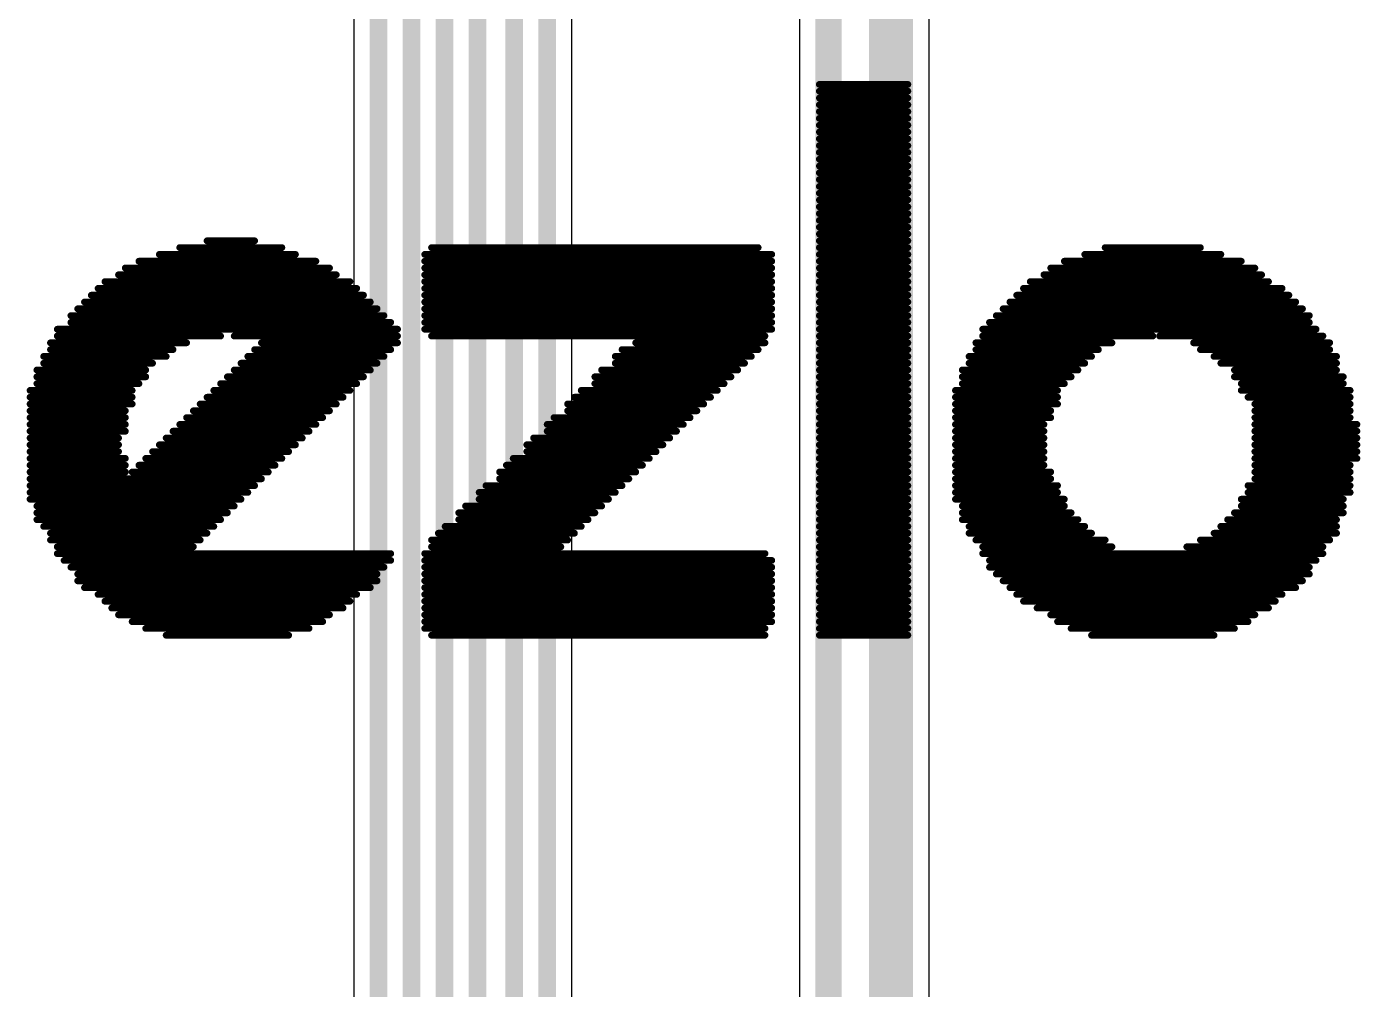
# Model space of a CAD drawing. Header units: millimetres. Extents: x -0.31 to 1.46, y -0.34 to 2.98.
# Drawn here: x 0.322 to 0.929, y 0.099 to 0.537 of the extents above; entities that cross this region are included whole.
import ezdxf

# ---------------------------------------------------------------- set-up
doc = ezdxf.new("R2010")
doc.units = ezdxf.units.MM
doc.header["$MEASUREMENT"] = 0
doc.layers.add('BottomLayer', color=5, linetype='Continuous')
doc.layers.add('TopOverlay', color=2, linetype='Continuous')

msp = doc.modelspace()

# ---------------------------------------------------------------- linework, layer by layer
at = {"layer": 'BottomLayer'}
for p, q in [((0.47113, 1.86935), (0.47113, -0.26)), ((0.73283, 0.03289), (0.73283, 1.7375)), ((0.57022, -0.1319), (0.57022, 1.67598)), ((0.67375, 1.06362), (0.67375, 0.07081))]:
    msp.add_line(p, q, dxfattribs=at)
for points, const_width in [([(0.48235, -0.28565), (0.48235, 1.86935)], 0.008), ([(0.49735, -0.27336), (0.49735, 1.84335)], 0.008), ([(0.51235, -0.25236), (0.51235, 1.82256)], 0.008), ([(0.52735, -0.23236), (0.52735, 1.80735)], 0.008), ([(0.687, 0.0621), (0.687, 1.749)], 0.012), ([(0.7155, 0.03289), (0.7155, 1.7375)], 0.02), ([(0.544, -0.14963), (0.544, 1.719)], 0.008), ([(0.559, -0.13654), (0.559, 1.68063)], 0.008)]:
    msp.add_lwpolyline(points, dxfattribs=dict(at, const_width=const_width))
at = {"layer": 'TopOverlay', "const_width": 0.0031}
for points in [[(0.68286, 0.51042), (0.7231, 0.51042)], [(0.68286, 0.50733), (0.7231, 0.50733)], [(0.68286, 0.50423), (0.7231, 0.50423)], [(0.68286, 0.50114), (0.7231, 0.50114)], [(0.68286, 0.49804), (0.7231, 0.49804)], [(0.68286, 0.49495), (0.7231, 0.49495)], [(0.68286, 0.49185), (0.7231, 0.49185)], [(0.68286, 0.48875), (0.7231, 0.48875)], [(0.68286, 0.48566), (0.7231, 0.48566)], [(0.68286, 0.48256), (0.7231, 0.48256)], [(0.68286, 0.47947), (0.7231, 0.47947)], [(0.68286, 0.47637), (0.7231, 0.47637)], [(0.68286, 0.47328), (0.7231, 0.47328)], [(0.68286, 0.47018), (0.7231, 0.47018)], [(0.68286, 0.46709), (0.7231, 0.46709)], [(0.68286, 0.46399), (0.7231, 0.46399)], [(0.68286, 0.4609), (0.7231, 0.4609)], [(0.68286, 0.4578), (0.7231, 0.4578)], [(0.68286, 0.45471), (0.7231, 0.45471)], [(0.68286, 0.45161), (0.7231, 0.45161)], [(0.68286, 0.44852), (0.7231, 0.44852)], [(0.68286, 0.44542), (0.7231, 0.44542)], [(0.68286, 0.44233), (0.7231, 0.44233)], [(0.39192, 0.43614), (0.43835, 0.43614)], [(0.4043, 0.43923), (0.42597, 0.43923)], [(0.50644, 0.43614), (0.65501, 0.43614)], [(0.68286, 0.43923), (0.7231, 0.43923)], [(0.68286, 0.43614), (0.7231, 0.43614)], [(0.81286, 0.43614), (0.85619, 0.43614)], [(0.37335, 0.42995), (0.45382, 0.42995)], [(0.38263, 0.43304), (0.44454, 0.43304)], [(0.50334, 0.43304), (0.6612, 0.43304)], [(0.50334, 0.42995), (0.6612, 0.42995)], [(0.68286, 0.43304), (0.7231, 0.43304)], [(0.68286, 0.42995), (0.7231, 0.42995)], [(0.79429, 0.42995), (0.87476, 0.42995)], [(0.80357, 0.43304), (0.86548, 0.43304)], [(0.36406, 0.42376), (0.46311, 0.42376)], [(0.36716, 0.42685), (0.46001, 0.42685)], [(0.50334, 0.42685), (0.6612, 0.42685)], [(0.50334, 0.42376), (0.6612, 0.42376)], [(0.68286, 0.42685), (0.7231, 0.42685)], [(0.68286, 0.42376), (0.7231, 0.42376)], [(0.785, 0.42376), (0.88405, 0.42376)], [(0.7881, 0.42685), (0.88095, 0.42685)], [(0.35478, 0.41757), (0.47239, 0.41757)], [(0.35787, 0.42066), (0.4693, 0.42066)], [(0.50334, 0.42066), (0.6612, 0.42066)], [(0.50334, 0.41757), (0.6612, 0.41757)], [(0.68286, 0.42066), (0.7231, 0.42066)], [(0.68286, 0.41757), (0.7231, 0.41757)], [(0.77572, 0.41757), (0.89333, 0.41757)], [(0.77881, 0.42066), (0.88714, 0.42066)], [(0.34859, 0.41138), (0.47858, 0.41138)], [(0.35168, 0.41447), (0.47549, 0.41447)], [(0.50334, 0.41447), (0.6612, 0.41447)], [(0.50334, 0.41138), (0.6612, 0.41138)], [(0.68286, 0.41447), (0.7231, 0.41447)], [(0.68286, 0.41138), (0.7231, 0.41138)], [(0.76953, 0.41138), (0.89952, 0.41138)], [(0.77262, 0.41447), (0.89643, 0.41447)], [(0.3424, 0.40519), (0.48477, 0.40519)], [(0.34549, 0.40828), (0.48168, 0.40828)], [(0.50334, 0.40828), (0.6612, 0.40828)], [(0.50334, 0.40519), (0.6612, 0.40519)], [(0.68286, 0.40828), (0.7231, 0.40828)], [(0.68286, 0.40519), (0.7231, 0.40519)], [(0.76334, 0.40519), (0.90571, 0.40519)], [(0.76643, 0.40828), (0.90262, 0.40828)], [(0.33621, 0.399), (0.49096, 0.399)], [(0.3424, 0.40209), (0.48787, 0.40209)], [(0.50334, 0.40209), (0.6612, 0.40209)], [(0.50334, 0.399), (0.6612, 0.399)], [(0.68286, 0.40209), (0.7231, 0.40209)], [(0.68286, 0.399), (0.7231, 0.399)], [(0.75715, 0.399), (0.90881, 0.399)], [(0.76024, 0.40209), (0.90571, 0.40209)], [(0.33311, 0.39281), (0.39501, 0.39281)], [(0.33621, 0.3959), (0.41049, 0.3959)], [(0.41668, 0.3959), (0.49096, 0.3959)], [(0.42906, 0.39281), (0.49096, 0.39281)], [(0.50644, 0.3959), (0.6581, 0.3959)], [(0.59929, 0.39281), (0.6581, 0.39281)], [(0.68286, 0.3959), (0.7231, 0.3959)], [(0.68286, 0.39281), (0.7231, 0.39281)], [(0.75405, 0.39281), (0.81595, 0.39281)], [(0.75715, 0.3959), (0.83452, 0.3959)], [(0.83762, 0.3959), (0.9119, 0.3959)], [(0.8531, 0.39281), (0.915, 0.39281)], [(0.33311, 0.38971), (0.38882, 0.38971)], [(0.42597, 0.38971), (0.48787, 0.38971)], [(0.5931, 0.38971), (0.65501, 0.38971)], [(0.68286, 0.38971), (0.7231, 0.38971)], [(0.75405, 0.38971), (0.80976, 0.38971)], [(0.85619, 0.38971), (0.915, 0.38971)], [(0.33002, 0.38662), (0.38573, 0.38662)], [(0.33002, 0.38352), (0.37954, 0.38352)], [(0.41978, 0.38352), (0.48168, 0.38352)], [(0.42287, 0.38662), (0.48477, 0.38662)], [(0.59001, 0.38662), (0.65191, 0.38662)], [(0.59001, 0.38352), (0.64882, 0.38352)], [(0.68286, 0.38662), (0.7231, 0.38662)], [(0.68286, 0.38352), (0.7231, 0.38352)], [(0.75096, 0.38662), (0.80667, 0.38662)], [(0.75096, 0.38352), (0.80357, 0.38352)], [(0.86238, 0.38662), (0.91809, 0.38662)], [(0.86548, 0.38352), (0.91809, 0.38352)], [(0.32692, 0.38042), (0.37644, 0.38042)], [(0.32692, 0.37733), (0.37644, 0.37733)], [(0.41359, 0.37733), (0.47549, 0.37733)], [(0.41668, 0.38042), (0.47858, 0.38042)], [(0.58072, 0.37733), (0.64263, 0.37733)], [(0.58382, 0.38042), (0.64572, 0.38042)], [(0.68286, 0.38042), (0.7231, 0.38042)], [(0.68286, 0.37733), (0.7231, 0.37733)], [(0.74786, 0.38042), (0.80048, 0.38042)], [(0.74786, 0.37733), (0.79738, 0.37733)], [(0.87167, 0.38042), (0.91809, 0.38042)], [(0.87167, 0.37733), (0.92119, 0.37733)], [(0.32383, 0.37114), (0.37025, 0.37114)], [(0.32692, 0.37423), (0.37335, 0.37423)], [(0.4074, 0.37114), (0.4693, 0.37114)], [(0.41049, 0.37423), (0.47239, 0.37423)], [(0.57453, 0.37114), (0.63644, 0.37114)], [(0.58072, 0.37423), (0.63953, 0.37423)], [(0.68286, 0.37423), (0.7231, 0.37423)], [(0.68286, 0.37114), (0.7231, 0.37114)], [(0.74477, 0.37114), (0.79119, 0.37114)], [(0.74786, 0.37423), (0.79429, 0.37423)], [(0.87476, 0.37423), (0.92119, 0.37423)], [(0.87476, 0.37114), (0.92428, 0.37114)], [(0.32383, 0.36804), (0.37025, 0.36804)], [(0.32383, 0.36495), (0.37025, 0.36495)], [(0.40121, 0.36495), (0.46311, 0.36495)], [(0.4043, 0.36804), (0.4662, 0.36804)], [(0.56834, 0.36495), (0.63025, 0.36495)], [(0.57144, 0.36804), (0.63334, 0.36804)], [(0.68286, 0.36804), (0.7231, 0.36804)], [(0.68286, 0.36495), (0.7231, 0.36495)], [(0.74477, 0.36804), (0.79119, 0.36804)], [(0.74477, 0.36495), (0.79119, 0.36495)], [(0.87786, 0.36804), (0.92428, 0.36804)], [(0.88095, 0.36495), (0.92428, 0.36495)], [(0.32383, 0.36185), (0.36716, 0.36185)], [(0.32383, 0.35876), (0.36716, 0.35876)], [(0.39501, 0.35876), (0.45692, 0.35876)], [(0.39811, 0.36185), (0.46001, 0.36185)], [(0.56215, 0.35876), (0.62406, 0.35876)], [(0.56834, 0.36185), (0.62715, 0.36185)], [(0.68286, 0.36185), (0.7231, 0.36185)], [(0.68286, 0.35876), (0.7231, 0.35876)], [(0.74477, 0.36185), (0.7881, 0.36185)], [(0.74477, 0.35876), (0.7881, 0.35876)], [(0.88095, 0.36185), (0.92428, 0.36185)], [(0.88095, 0.35876), (0.92428, 0.35876)], [(0.32383, 0.35566), (0.36716, 0.35566)], [(0.32383, 0.35257), (0.36716, 0.35257)], [(0.38882, 0.35257), (0.45073, 0.35257)], [(0.39192, 0.35566), (0.45382, 0.35566)], [(0.55906, 0.35566), (0.62096, 0.35566)], [(0.55906, 0.35257), (0.61786, 0.35257)], [(0.68286, 0.35566), (0.7231, 0.35566)], [(0.68286, 0.35257), (0.7231, 0.35257)], [(0.74477, 0.35566), (0.785, 0.35566)], [(0.74477, 0.35257), (0.785, 0.35257)], [(0.88095, 0.35566), (0.92738, 0.35566)], [(0.88095, 0.35257), (0.92738, 0.35257)], [(0.32383, 0.34947), (0.36406, 0.34947)], [(0.32383, 0.34638), (0.36406, 0.34638)], [(0.38263, 0.34638), (0.44454, 0.34638)], [(0.38573, 0.34947), (0.44763, 0.34947)], [(0.54977, 0.34638), (0.61167, 0.34638)], [(0.55287, 0.34947), (0.61477, 0.34947)], [(0.68286, 0.34947), (0.7231, 0.34947)], [(0.68286, 0.34638), (0.7231, 0.34638)], [(0.74477, 0.34947), (0.785, 0.34947)], [(0.74477, 0.34638), (0.785, 0.34638)], [(0.88095, 0.34947), (0.92738, 0.34947)], [(0.88095, 0.34638), (0.92738, 0.34638)], [(0.32383, 0.34328), (0.36406, 0.34328)], [(0.32383, 0.34019), (0.36716, 0.34019)], [(0.37644, 0.34019), (0.43835, 0.34019)], [(0.37954, 0.34328), (0.44144, 0.34328)], [(0.54358, 0.34019), (0.60548, 0.34019)], [(0.54977, 0.34328), (0.60858, 0.34328)], [(0.68286, 0.34328), (0.7231, 0.34328)], [(0.68286, 0.34019), (0.7231, 0.34019)], [(0.74477, 0.34328), (0.785, 0.34328)], [(0.74477, 0.34019), (0.785, 0.34019)], [(0.88095, 0.34328), (0.92738, 0.34328)], [(0.88095, 0.34019), (0.92738, 0.34019)], [(0.32383, 0.33709), (0.36716, 0.33709)], [(0.32383, 0.334), (0.36716, 0.334)], [(0.37025, 0.334), (0.43216, 0.334)], [(0.37335, 0.33709), (0.43525, 0.33709)], [(0.53739, 0.334), (0.59929, 0.334)], [(0.54049, 0.33709), (0.60239, 0.33709)], [(0.68286, 0.33709), (0.7231, 0.33709)], [(0.68286, 0.334), (0.7231, 0.334)], [(0.74477, 0.33709), (0.785, 0.33709)], [(0.74477, 0.334), (0.7881, 0.334)], [(0.88095, 0.33709), (0.92428, 0.33709)], [(0.88095, 0.334), (0.92428, 0.334)], [(0.32383, 0.3309), (0.42906, 0.3309)], [(0.32383, 0.32781), (0.42597, 0.32781)], [(0.5312, 0.32781), (0.5931, 0.32781)], [(0.53739, 0.3309), (0.5962, 0.3309)], [(0.68286, 0.3309), (0.7231, 0.3309)], [(0.68286, 0.32781), (0.7231, 0.32781)], [(0.74477, 0.3309), (0.7881, 0.3309)], [(0.74477, 0.32781), (0.79119, 0.32781)], [(0.87786, 0.32781), (0.92428, 0.32781)], [(0.88095, 0.3309), (0.92428, 0.3309)], [(0.32383, 0.32471), (0.42287, 0.32471)], [(0.32383, 0.32162), (0.41978, 0.32162)], [(0.52811, 0.32471), (0.59001, 0.32471)], [(0.52811, 0.32162), (0.58691, 0.32162)], [(0.68286, 0.32471), (0.7231, 0.32471)], [(0.68286, 0.32162), (0.7231, 0.32162)], [(0.74477, 0.32471), (0.79119, 0.32471)], [(0.74477, 0.32162), (0.79429, 0.32162)], [(0.87476, 0.32162), (0.92119, 0.32162)], [(0.87786, 0.32471), (0.92428, 0.32471)], [(0.32692, 0.31852), (0.41668, 0.31852)], [(0.32692, 0.31543), (0.41359, 0.31543)], [(0.51882, 0.31543), (0.58072, 0.31543)], [(0.52192, 0.31852), (0.58382, 0.31852)], [(0.68286, 0.31852), (0.7231, 0.31852)], [(0.68286, 0.31543), (0.7231, 0.31543)], [(0.74786, 0.31852), (0.79429, 0.31852)], [(0.74786, 0.31543), (0.79738, 0.31543)], [(0.87167, 0.31543), (0.92119, 0.31543)], [(0.87476, 0.31852), (0.92119, 0.31852)], [(0.32692, 0.31233), (0.41049, 0.31233)], [(0.33002, 0.30924), (0.4074, 0.30924)], [(0.51263, 0.30924), (0.57453, 0.30924)], [(0.51882, 0.31233), (0.57763, 0.31233)], [(0.68286, 0.31233), (0.7231, 0.31233)], [(0.68286, 0.30924), (0.7231, 0.30924)], [(0.74786, 0.31233), (0.80048, 0.31233)], [(0.75096, 0.30924), (0.80357, 0.30924)], [(0.86548, 0.30924), (0.91809, 0.30924)], [(0.86857, 0.31233), (0.91809, 0.31233)], [(0.33311, 0.30614), (0.4043, 0.30614)], [(0.33311, 0.30305), (0.40121, 0.30305)], [(0.50644, 0.30305), (0.56834, 0.30305)], [(0.50953, 0.30614), (0.57144, 0.30614)], [(0.68286, 0.30614), (0.7231, 0.30614)], [(0.68286, 0.30305), (0.7231, 0.30305)], [(0.75096, 0.30614), (0.80667, 0.30614)], [(0.75405, 0.30305), (0.81286, 0.30305)], [(0.85619, 0.30305), (0.915, 0.30305)], [(0.86238, 0.30614), (0.91809, 0.30614)], [(0.33621, 0.29995), (0.39811, 0.29995)], [(0.33621, 0.29686), (0.48787, 0.29686)], [(0.50334, 0.29686), (0.6581, 0.29686)], [(0.50644, 0.29995), (0.56525, 0.29995)], [(0.68286, 0.29995), (0.7231, 0.29995)], [(0.68286, 0.29686), (0.7231, 0.29686)], [(0.75715, 0.29995), (0.81595, 0.29995)], [(0.75715, 0.29686), (0.9119, 0.29686)], [(0.85, 0.29995), (0.9119, 0.29995)], [(0.3393, 0.29376), (0.48787, 0.29376)], [(0.3424, 0.29067), (0.48477, 0.29067)], [(0.50334, 0.29376), (0.6612, 0.29376)], [(0.50334, 0.29067), (0.6612, 0.29067)], [(0.68286, 0.29376), (0.7231, 0.29376)], [(0.68286, 0.29067), (0.7231, 0.29067)], [(0.76024, 0.29376), (0.90881, 0.29376)], [(0.76024, 0.29067), (0.90571, 0.29067)], [(0.34549, 0.28757), (0.48168, 0.28757)], [(0.34549, 0.28448), (0.48168, 0.28448)], [(0.50334, 0.28757), (0.6612, 0.28757)], [(0.50334, 0.28448), (0.6612, 0.28448)], [(0.68286, 0.28757), (0.7231, 0.28757)], [(0.68286, 0.28448), (0.7231, 0.28448)], [(0.76334, 0.28757), (0.90571, 0.28757)], [(0.76643, 0.28448), (0.90262, 0.28448)], [(0.34859, 0.28138), (0.47858, 0.28138)], [(0.35478, 0.27829), (0.47239, 0.27829)], [(0.50334, 0.28138), (0.6612, 0.28138)], [(0.50334, 0.27829), (0.6612, 0.27829)], [(0.68286, 0.28138), (0.7231, 0.28138)], [(0.68286, 0.27829), (0.7231, 0.27829)], [(0.76953, 0.28138), (0.89952, 0.28138)], [(0.77262, 0.27829), (0.89333, 0.27829)], [(0.35787, 0.27519), (0.4693, 0.27519)], [(0.36097, 0.2721), (0.4662, 0.2721)], [(0.50334, 0.27519), (0.6612, 0.27519)], [(0.50334, 0.2721), (0.6612, 0.2721)], [(0.68286, 0.27519), (0.7231, 0.27519)], [(0.68286, 0.2721), (0.7231, 0.2721)], [(0.77572, 0.27519), (0.89024, 0.27519)], [(0.78191, 0.2721), (0.88714, 0.2721)], [(0.36406, 0.269), (0.46001, 0.269)], [(0.37025, 0.2659), (0.45692, 0.2659)], [(0.50334, 0.269), (0.6612, 0.269)], [(0.50334, 0.2659), (0.6612, 0.2659)], [(0.68286, 0.269), (0.7231, 0.269)], [(0.68286, 0.2659), (0.7231, 0.2659)], [(0.7881, 0.269), (0.88095, 0.269)], [(0.79119, 0.2659), (0.87786, 0.2659)], [(0.37644, 0.26281), (0.45073, 0.26281)], [(0.38573, 0.25971), (0.44144, 0.25971)], [(0.50334, 0.26281), (0.6581, 0.26281)], [(0.50644, 0.25971), (0.6581, 0.25971)], [(0.68286, 0.26281), (0.7231, 0.26281)], [(0.68286, 0.25971), (0.7231, 0.25971)], [(0.79738, 0.26281), (0.87167, 0.26281)], [(0.80667, 0.25971), (0.86238, 0.25971)]]:
    msp.add_lwpolyline(points, dxfattribs=at)
at = {"layer": 'TopOverlay', "const_width": 0.00155}
for points in [[(0.68209, 0.51042, 1), (0.68364, 0.51042, 1)], [(0.72233, 0.51042, 1), (0.72387, 0.51042, 1)], [(0.68209, 0.50733, 1), (0.68364, 0.50733, 1)], [(0.68209, 0.50423, 1), (0.68364, 0.50423, 1)], [(0.72233, 0.50733, 1), (0.72387, 0.50733, 1)], [(0.72233, 0.50423, 1), (0.72387, 0.50423, 1)], [(0.68209, 0.50114, 1), (0.68364, 0.50114, 1)], [(0.68209, 0.49804, 1), (0.68364, 0.49804, 1)], [(0.72233, 0.50114, 1), (0.72387, 0.50114, 1)], [(0.72233, 0.49804, 1), (0.72387, 0.49804, 1)], [(0.68209, 0.49495, 1), (0.68364, 0.49495, 1)], [(0.68209, 0.49185, 1), (0.68364, 0.49185, 1)], [(0.72233, 0.49495, 1), (0.72387, 0.49495, 1)], [(0.72233, 0.49185, 1), (0.72387, 0.49185, 1)], [(0.68209, 0.48875, 1), (0.68364, 0.48875, 1)], [(0.68209, 0.48566, 1), (0.68364, 0.48566, 1)], [(0.72233, 0.48875, 1), (0.72387, 0.48875, 1)], [(0.72233, 0.48566, 1), (0.72387, 0.48566, 1)], [(0.68209, 0.48256, 1), (0.68364, 0.48256, 1)], [(0.68209, 0.47947, 1), (0.68364, 0.47947, 1)], [(0.72233, 0.48256, 1), (0.72387, 0.48256, 1)], [(0.72233, 0.47947, 1), (0.72387, 0.47947, 1)], [(0.68209, 0.47637, 1), (0.68364, 0.47637, 1)], [(0.68209, 0.47328, 1), (0.68364, 0.47328, 1)], [(0.72233, 0.47637, 1), (0.72387, 0.47637, 1)], [(0.72233, 0.47328, 1), (0.72387, 0.47328, 1)], [(0.68209, 0.47018, 1), (0.68364, 0.47018, 1)], [(0.68209, 0.46709, 1), (0.68364, 0.46709, 1)], [(0.72233, 0.47018, 1), (0.72387, 0.47018, 1)], [(0.72233, 0.46709, 1), (0.72387, 0.46709, 1)], [(0.68209, 0.46399, 1), (0.68364, 0.46399, 1)], [(0.68209, 0.4609, 1), (0.68364, 0.4609, 1)], [(0.72233, 0.46399, 1), (0.72387, 0.46399, 1)], [(0.72233, 0.4609, 1), (0.72387, 0.4609, 1)], [(0.68209, 0.4578, 1), (0.68364, 0.4578, 1)], [(0.68209, 0.45471, 1), (0.68364, 0.45471, 1)], [(0.72233, 0.4578, 1), (0.72387, 0.4578, 1)], [(0.72233, 0.45471, 1), (0.72387, 0.45471, 1)], [(0.68209, 0.45161, 1), (0.68364, 0.45161, 1)], [(0.68209, 0.44852, 1), (0.68364, 0.44852, 1)], [(0.72233, 0.45161, 1), (0.72387, 0.45161, 1)], [(0.72233, 0.44852, 1), (0.72387, 0.44852, 1)], [(0.68209, 0.44542, 1), (0.68364, 0.44542, 1)], [(0.68209, 0.44233, 1), (0.68364, 0.44233, 1)], [(0.72233, 0.44542, 1), (0.72387, 0.44542, 1)], [(0.72233, 0.44233, 1), (0.72387, 0.44233, 1)], [(0.39115, 0.43614, 1), (0.39269, 0.43614, 1)], [(0.40353, 0.43923, 1), (0.40507, 0.43923, 1)], [(0.42519, 0.43923, 1), (0.42674, 0.43923, 1)], [(0.43757, 0.43614, 1), (0.43912, 0.43614, 1)], [(0.50567, 0.43614, 1), (0.50721, 0.43614, 1)], [(0.65423, 0.43614, 1), (0.65578, 0.43614, 1)], [(0.68209, 0.43923, 1), (0.68364, 0.43923, 1)], [(0.68209, 0.43614, 1), (0.68364, 0.43614, 1)], [(0.72233, 0.43923, 1), (0.72387, 0.43923, 1)], [(0.72233, 0.43614, 1), (0.72387, 0.43614, 1)], [(0.81208, 0.43614, 1), (0.81363, 0.43614, 1)], [(0.85542, 0.43614, 1), (0.85696, 0.43614, 1)], [(0.37257, 0.42995, 1), (0.37412, 0.42995, 1)], [(0.38186, 0.43304, 1), (0.38341, 0.43304, 1)], [(0.44376, 0.43304, 1), (0.44531, 0.43304, 1)], [(0.45305, 0.42995, 1), (0.4546, 0.42995, 1)], [(0.50257, 0.43304, 1), (0.50412, 0.43304, 1)], [(0.50257, 0.42995, 1), (0.50412, 0.42995, 1)], [(0.66042, 0.43304, 1), (0.66197, 0.43304, 1)], [(0.66042, 0.42995, 1), (0.66197, 0.42995, 1)], [(0.68209, 0.43304, 1), (0.68364, 0.43304, 1)], [(0.68209, 0.42995, 1), (0.68364, 0.42995, 1)], [(0.72233, 0.43304, 1), (0.72387, 0.43304, 1)], [(0.72233, 0.42995, 1), (0.72387, 0.42995, 1)], [(0.79351, 0.42995, 1), (0.79506, 0.42995, 1)], [(0.8028, 0.43304, 1), (0.80435, 0.43304, 1)], [(0.8647, 0.43304, 1), (0.86625, 0.43304, 1)], [(0.87399, 0.42995, 1), (0.87553, 0.42995, 1)], [(0.36329, 0.42376, 1), (0.36484, 0.42376, 1)], [(0.36638, 0.42685, 1), (0.36793, 0.42685, 1)], [(0.45924, 0.42685, 1), (0.46079, 0.42685, 1)], [(0.46233, 0.42376, 1), (0.46388, 0.42376, 1)], [(0.50257, 0.42685, 1), (0.50412, 0.42685, 1)], [(0.50257, 0.42376, 1), (0.50412, 0.42376, 1)], [(0.66042, 0.42685, 1), (0.66197, 0.42685, 1)], [(0.66042, 0.42376, 1), (0.66197, 0.42376, 1)], [(0.68209, 0.42685, 1), (0.68364, 0.42685, 1)], [(0.68209, 0.42376, 1), (0.68364, 0.42376, 1)], [(0.72233, 0.42685, 1), (0.72387, 0.42685, 1)], [(0.72233, 0.42376, 1), (0.72387, 0.42376, 1)], [(0.78423, 0.42376, 1), (0.78578, 0.42376, 1)], [(0.78732, 0.42685, 1), (0.78887, 0.42685, 1)], [(0.88018, 0.42685, 1), (0.88173, 0.42685, 1)], [(0.88327, 0.42376, 1), (0.88482, 0.42376, 1)], [(0.354, 0.41757, 1), (0.35555, 0.41757, 1)], [(0.3571, 0.42066, 1), (0.35865, 0.42066, 1)], [(0.46852, 0.42066, 1), (0.47007, 0.42066, 1)], [(0.47162, 0.41757, 1), (0.47317, 0.41757, 1)], [(0.50257, 0.42066, 1), (0.50412, 0.42066, 1)], [(0.50257, 0.41757, 1), (0.50412, 0.41757, 1)], [(0.66042, 0.42066, 1), (0.66197, 0.42066, 1)], [(0.66042, 0.41757, 1), (0.66197, 0.41757, 1)], [(0.68209, 0.42066, 1), (0.68364, 0.42066, 1)], [(0.68209, 0.41757, 1), (0.68364, 0.41757, 1)], [(0.72233, 0.42066, 1), (0.72387, 0.42066, 1)], [(0.72233, 0.41757, 1), (0.72387, 0.41757, 1)], [(0.77494, 0.41757, 1), (0.77649, 0.41757, 1)], [(0.77804, 0.42066, 1), (0.77959, 0.42066, 1)], [(0.88637, 0.42066, 1), (0.88792, 0.42066, 1)], [(0.89256, 0.41757, 1), (0.89411, 0.41757, 1)], [(0.34781, 0.41138, 1), (0.34936, 0.41138, 1)], [(0.35091, 0.41447, 1), (0.35246, 0.41447, 1)], [(0.47471, 0.41447, 1), (0.47626, 0.41447, 1)], [(0.47781, 0.41138, 1), (0.47936, 0.41138, 1)], [(0.50257, 0.41447, 1), (0.50412, 0.41447, 1)], [(0.50257, 0.41138, 1), (0.50412, 0.41138, 1)], [(0.66042, 0.41447, 1), (0.66197, 0.41447, 1)], [(0.66042, 0.41138, 1), (0.66197, 0.41138, 1)], [(0.68209, 0.41447, 1), (0.68364, 0.41447, 1)], [(0.68209, 0.41138, 1), (0.68364, 0.41138, 1)], [(0.72233, 0.41447, 1), (0.72387, 0.41447, 1)], [(0.72233, 0.41138, 1), (0.72387, 0.41138, 1)], [(0.76875, 0.41138, 1), (0.7703, 0.41138, 1)], [(0.77185, 0.41447, 1), (0.7734, 0.41447, 1)], [(0.89565, 0.41447, 1), (0.8972, 0.41447, 1)], [(0.89875, 0.41138, 1), (0.9003, 0.41138, 1)], [(0.34162, 0.40519, 1), (0.34317, 0.40519, 1)], [(0.34472, 0.40828, 1), (0.34627, 0.40828, 1)], [(0.4809, 0.40828, 1), (0.48245, 0.40828, 1)], [(0.484, 0.40519, 1), (0.48555, 0.40519, 1)], [(0.50257, 0.40828, 1), (0.50412, 0.40828, 1)], [(0.50257, 0.40519, 1), (0.50412, 0.40519, 1)], [(0.66042, 0.40828, 1), (0.66197, 0.40828, 1)], [(0.66042, 0.40519, 1), (0.66197, 0.40519, 1)], [(0.68209, 0.40828, 1), (0.68364, 0.40828, 1)], [(0.68209, 0.40519, 1), (0.68364, 0.40519, 1)], [(0.72233, 0.40828, 1), (0.72387, 0.40828, 1)], [(0.72233, 0.40519, 1), (0.72387, 0.40519, 1)], [(0.76256, 0.40519, 1), (0.76411, 0.40519, 1)], [(0.76566, 0.40828, 1), (0.76721, 0.40828, 1)], [(0.90184, 0.40828, 1), (0.90339, 0.40828, 1)], [(0.90494, 0.40519, 1), (0.90649, 0.40519, 1)], [(0.33543, 0.399, 1), (0.33698, 0.399, 1)], [(0.34162, 0.40209, 1), (0.34317, 0.40209, 1)], [(0.4871, 0.40209, 1), (0.48864, 0.40209, 1)], [(0.49019, 0.399, 1), (0.49174, 0.399, 1)], [(0.50257, 0.40209, 1), (0.50412, 0.40209, 1)], [(0.50257, 0.399, 1), (0.50412, 0.399, 1)], [(0.66042, 0.40209, 1), (0.66197, 0.40209, 1)], [(0.66042, 0.399, 1), (0.66197, 0.399, 1)], [(0.68209, 0.40209, 1), (0.68364, 0.40209, 1)], [(0.68209, 0.399, 1), (0.68364, 0.399, 1)], [(0.72233, 0.40209, 1), (0.72387, 0.40209, 1)], [(0.72233, 0.399, 1), (0.72387, 0.399, 1)], [(0.75637, 0.399, 1), (0.75792, 0.399, 1)], [(0.75947, 0.40209, 1), (0.76101, 0.40209, 1)], [(0.90494, 0.40209, 1), (0.90649, 0.40209, 1)], [(0.90803, 0.399, 1), (0.90958, 0.399, 1)], [(0.33234, 0.39281, 1), (0.33389, 0.39281, 1)], [(0.33543, 0.3959, 1), (0.33698, 0.3959, 1)], [(0.39424, 0.39281, 1), (0.39579, 0.39281, 1)], [(0.40972, 0.3959, 1), (0.41126, 0.3959, 1)], [(0.41591, 0.3959, 1), (0.41745, 0.3959, 1)], [(0.42829, 0.39281, 1), (0.42984, 0.39281, 1)], [(0.49019, 0.3959, 1), (0.49174, 0.3959, 1)], [(0.49019, 0.39281, 1), (0.49174, 0.39281, 1)], [(0.50567, 0.3959, 1), (0.50721, 0.3959, 1)], [(0.59852, 0.39281, 1), (0.60007, 0.39281, 1)], [(0.65733, 0.3959, 1), (0.65888, 0.3959, 1)], [(0.65733, 0.39281, 1), (0.65888, 0.39281, 1)], [(0.68209, 0.3959, 1), (0.68364, 0.3959, 1)], [(0.68209, 0.39281, 1), (0.68364, 0.39281, 1)], [(0.72233, 0.3959, 1), (0.72387, 0.3959, 1)], [(0.72233, 0.39281, 1), (0.72387, 0.39281, 1)], [(0.75328, 0.39281, 1), (0.75482, 0.39281, 1)], [(0.75637, 0.3959, 1), (0.75792, 0.3959, 1)], [(0.81518, 0.39281, 1), (0.81673, 0.39281, 1)], [(0.83375, 0.3959, 1), (0.8353, 0.3959, 1)], [(0.83685, 0.3959, 1), (0.83839, 0.3959, 1)], [(0.85232, 0.39281, 1), (0.85387, 0.39281, 1)], [(0.91113, 0.3959, 1), (0.91268, 0.3959, 1)], [(0.91422, 0.39281, 1), (0.91577, 0.39281, 1)], [(0.33234, 0.38971, 1), (0.33389, 0.38971, 1)], [(0.38805, 0.38971, 1), (0.3896, 0.38971, 1)], [(0.42519, 0.38971, 1), (0.42674, 0.38971, 1)], [(0.4871, 0.38971, 1), (0.48864, 0.38971, 1)], [(0.59233, 0.38971, 1), (0.59388, 0.38971, 1)], [(0.65423, 0.38971, 1), (0.65578, 0.38971, 1)], [(0.68209, 0.38971, 1), (0.68364, 0.38971, 1)], [(0.72233, 0.38971, 1), (0.72387, 0.38971, 1)], [(0.75328, 0.38971, 1), (0.75482, 0.38971, 1)], [(0.80899, 0.38971, 1), (0.81054, 0.38971, 1)], [(0.85542, 0.38971, 1), (0.85696, 0.38971, 1)], [(0.91422, 0.38971, 1), (0.91577, 0.38971, 1)], [(0.32924, 0.38662, 1), (0.33079, 0.38662, 1)], [(0.32924, 0.38352, 1), (0.33079, 0.38352, 1)], [(0.37877, 0.38352, 1), (0.38031, 0.38352, 1)], [(0.38496, 0.38662, 1), (0.3865, 0.38662, 1)], [(0.419, 0.38352, 1), (0.42055, 0.38352, 1)], [(0.4221, 0.38662, 1), (0.42364, 0.38662, 1)], [(0.4809, 0.38352, 1), (0.48245, 0.38352, 1)], [(0.484, 0.38662, 1), (0.48555, 0.38662, 1)], [(0.58923, 0.38662, 1), (0.59078, 0.38662, 1)], [(0.58923, 0.38352, 1), (0.59078, 0.38352, 1)], [(0.64804, 0.38352, 1), (0.64959, 0.38352, 1)], [(0.65114, 0.38662, 1), (0.65268, 0.38662, 1)], [(0.68209, 0.38662, 1), (0.68364, 0.38662, 1)], [(0.68209, 0.38352, 1), (0.68364, 0.38352, 1)], [(0.72233, 0.38662, 1), (0.72387, 0.38662, 1)], [(0.72233, 0.38352, 1), (0.72387, 0.38352, 1)], [(0.75018, 0.38662, 1), (0.75173, 0.38662, 1)], [(0.75018, 0.38352, 1), (0.75173, 0.38352, 1)], [(0.8028, 0.38352, 1), (0.80435, 0.38352, 1)], [(0.80589, 0.38662, 1), (0.80744, 0.38662, 1)], [(0.86161, 0.38662, 1), (0.86315, 0.38662, 1)], [(0.8647, 0.38352, 1), (0.86625, 0.38352, 1)], [(0.91732, 0.38662, 1), (0.91887, 0.38662, 1)], [(0.91732, 0.38352, 1), (0.91887, 0.38352, 1)], [(0.32615, 0.38042, 1), (0.3277, 0.38042, 1)], [(0.32615, 0.37733, 1), (0.3277, 0.37733, 1)], [(0.37567, 0.38042, 1), (0.37722, 0.38042, 1)], [(0.37567, 0.37733, 1), (0.37722, 0.37733, 1)], [(0.41281, 0.37733, 1), (0.41436, 0.37733, 1)], [(0.41591, 0.38042, 1), (0.41745, 0.38042, 1)], [(0.47471, 0.37733, 1), (0.47626, 0.37733, 1)], [(0.47781, 0.38042, 1), (0.47936, 0.38042, 1)], [(0.57995, 0.37733, 1), (0.5815, 0.37733, 1)], [(0.58304, 0.38042, 1), (0.58459, 0.38042, 1)], [(0.64185, 0.37733, 1), (0.6434, 0.37733, 1)], [(0.64495, 0.38042, 1), (0.64649, 0.38042, 1)], [(0.68209, 0.38042, 1), (0.68364, 0.38042, 1)], [(0.68209, 0.37733, 1), (0.68364, 0.37733, 1)], [(0.72233, 0.38042, 1), (0.72387, 0.38042, 1)], [(0.72233, 0.37733, 1), (0.72387, 0.37733, 1)], [(0.74709, 0.38042, 1), (0.74863, 0.38042, 1)], [(0.74709, 0.37733, 1), (0.74863, 0.37733, 1)], [(0.79661, 0.37733, 1), (0.79816, 0.37733, 1)], [(0.7997, 0.38042, 1), (0.80125, 0.38042, 1)], [(0.87089, 0.38042, 1), (0.87244, 0.38042, 1)], [(0.87089, 0.37733, 1), (0.87244, 0.37733, 1)], [(0.91732, 0.38042, 1), (0.91887, 0.38042, 1)], [(0.92041, 0.37733, 1), (0.92196, 0.37733, 1)], [(0.32305, 0.37114, 1), (0.3246, 0.37114, 1)], [(0.32615, 0.37423, 1), (0.3277, 0.37423, 1)], [(0.36948, 0.37114, 1), (0.37103, 0.37114, 1)], [(0.37257, 0.37423, 1), (0.37412, 0.37423, 1)], [(0.40662, 0.37114, 1), (0.40817, 0.37114, 1)], [(0.40972, 0.37423, 1), (0.41126, 0.37423, 1)], [(0.46852, 0.37114, 1), (0.47007, 0.37114, 1)], [(0.47162, 0.37423, 1), (0.47317, 0.37423, 1)], [(0.57376, 0.37114, 1), (0.57531, 0.37114, 1)], [(0.57995, 0.37423, 1), (0.5815, 0.37423, 1)], [(0.63566, 0.37114, 1), (0.63721, 0.37114, 1)], [(0.63876, 0.37423, 1), (0.6403, 0.37423, 1)], [(0.68209, 0.37423, 1), (0.68364, 0.37423, 1)], [(0.68209, 0.37114, 1), (0.68364, 0.37114, 1)], [(0.72233, 0.37423, 1), (0.72387, 0.37423, 1)], [(0.72233, 0.37114, 1), (0.72387, 0.37114, 1)], [(0.74399, 0.37114, 1), (0.74554, 0.37114, 1)], [(0.74709, 0.37423, 1), (0.74863, 0.37423, 1)], [(0.79042, 0.37114, 1), (0.79197, 0.37114, 1)], [(0.79351, 0.37423, 1), (0.79506, 0.37423, 1)], [(0.87399, 0.37423, 1), (0.87553, 0.37423, 1)], [(0.87399, 0.37114, 1), (0.87553, 0.37114, 1)], [(0.92041, 0.37423, 1), (0.92196, 0.37423, 1)], [(0.92351, 0.37114, 1), (0.92506, 0.37114, 1)], [(0.32305, 0.36804, 1), (0.3246, 0.36804, 1)], [(0.32305, 0.36495, 1), (0.3246, 0.36495, 1)], [(0.36948, 0.36804, 1), (0.37103, 0.36804, 1)], [(0.36948, 0.36495, 1), (0.37103, 0.36495, 1)], [(0.40043, 0.36495, 1), (0.40198, 0.36495, 1)], [(0.40353, 0.36804, 1), (0.40507, 0.36804, 1)], [(0.46233, 0.36495, 1), (0.46388, 0.36495, 1)], [(0.46543, 0.36804, 1), (0.46698, 0.36804, 1)], [(0.56757, 0.36495, 1), (0.56912, 0.36495, 1)], [(0.57066, 0.36804, 1), (0.57221, 0.36804, 1)], [(0.62947, 0.36495, 1), (0.63102, 0.36495, 1)], [(0.63257, 0.36804, 1), (0.63411, 0.36804, 1)], [(0.68209, 0.36804, 1), (0.68364, 0.36804, 1)], [(0.68209, 0.36495, 1), (0.68364, 0.36495, 1)], [(0.72233, 0.36804, 1), (0.72387, 0.36804, 1)], [(0.72233, 0.36495, 1), (0.72387, 0.36495, 1)], [(0.74399, 0.36804, 1), (0.74554, 0.36804, 1)], [(0.74399, 0.36495, 1), (0.74554, 0.36495, 1)], [(0.79042, 0.36804, 1), (0.79197, 0.36804, 1)], [(0.79042, 0.36495, 1), (0.79197, 0.36495, 1)], [(0.87708, 0.36804, 1), (0.87863, 0.36804, 1)], [(0.88018, 0.36495, 1), (0.88173, 0.36495, 1)], [(0.92351, 0.36804, 1), (0.92506, 0.36804, 1)], [(0.92351, 0.36495, 1), (0.92506, 0.36495, 1)], [(0.32305, 0.36185, 1), (0.3246, 0.36185, 1)], [(0.32305, 0.35876, 1), (0.3246, 0.35876, 1)], [(0.36638, 0.36185, 1), (0.36793, 0.36185, 1)], [(0.36638, 0.35876, 1), (0.36793, 0.35876, 1)], [(0.39424, 0.35876, 1), (0.39579, 0.35876, 1)], [(0.39734, 0.36185, 1), (0.39888, 0.36185, 1)], [(0.45614, 0.35876, 1), (0.45769, 0.35876, 1)], [(0.45924, 0.36185, 1), (0.46079, 0.36185, 1)], [(0.56138, 0.35876, 1), (0.56293, 0.35876, 1)], [(0.56757, 0.36185, 1), (0.56912, 0.36185, 1)], [(0.62328, 0.35876, 1), (0.62483, 0.35876, 1)], [(0.62638, 0.36185, 1), (0.62792, 0.36185, 1)], [(0.68209, 0.36185, 1), (0.68364, 0.36185, 1)], [(0.68209, 0.35876, 1), (0.68364, 0.35876, 1)], [(0.72233, 0.36185, 1), (0.72387, 0.36185, 1)], [(0.72233, 0.35876, 1), (0.72387, 0.35876, 1)], [(0.74399, 0.36185, 1), (0.74554, 0.36185, 1)], [(0.74399, 0.35876, 1), (0.74554, 0.35876, 1)], [(0.78732, 0.36185, 1), (0.78887, 0.36185, 1)], [(0.78732, 0.35876, 1), (0.78887, 0.35876, 1)], [(0.88018, 0.36185, 1), (0.88173, 0.36185, 1)], [(0.88018, 0.35876, 1), (0.88173, 0.35876, 1)], [(0.92351, 0.36185, 1), (0.92506, 0.36185, 1)], [(0.92351, 0.35876, 1), (0.92506, 0.35876, 1)], [(0.32305, 0.35566, 1), (0.3246, 0.35566, 1)], [(0.32305, 0.35257, 1), (0.3246, 0.35257, 1)], [(0.36638, 0.35566, 1), (0.36793, 0.35566, 1)], [(0.36638, 0.35257, 1), (0.36793, 0.35257, 1)], [(0.38805, 0.35257, 1), (0.3896, 0.35257, 1)], [(0.39115, 0.35566, 1), (0.39269, 0.35566, 1)], [(0.44995, 0.35257, 1), (0.4515, 0.35257, 1)], [(0.45305, 0.35566, 1), (0.4546, 0.35566, 1)], [(0.55828, 0.35566, 1), (0.55983, 0.35566, 1)], [(0.55828, 0.35257, 1), (0.55983, 0.35257, 1)], [(0.61709, 0.35257, 1), (0.61864, 0.35257, 1)], [(0.62019, 0.35566, 1), (0.62173, 0.35566, 1)], [(0.68209, 0.35566, 1), (0.68364, 0.35566, 1)], [(0.68209, 0.35257, 1), (0.68364, 0.35257, 1)], [(0.72233, 0.35566, 1), (0.72387, 0.35566, 1)], [(0.72233, 0.35257, 1), (0.72387, 0.35257, 1)], [(0.74399, 0.35566, 1), (0.74554, 0.35566, 1)], [(0.74399, 0.35257, 1), (0.74554, 0.35257, 1)], [(0.78423, 0.35566, 1), (0.78578, 0.35566, 1)], [(0.78423, 0.35257, 1), (0.78578, 0.35257, 1)], [(0.88018, 0.35566, 1), (0.88173, 0.35566, 1)], [(0.88018, 0.35257, 1), (0.88173, 0.35257, 1)], [(0.9266, 0.35566, 1), (0.92815, 0.35566, 1)], [(0.9266, 0.35257, 1), (0.92815, 0.35257, 1)], [(0.32305, 0.34947, 1), (0.3246, 0.34947, 1)], [(0.32305, 0.34638, 1), (0.3246, 0.34638, 1)], [(0.36329, 0.34947, 1), (0.36484, 0.34947, 1)], [(0.36329, 0.34638, 1), (0.36484, 0.34638, 1)], [(0.38186, 0.34638, 1), (0.38341, 0.34638, 1)], [(0.38496, 0.34947, 1), (0.3865, 0.34947, 1)], [(0.44376, 0.34638, 1), (0.44531, 0.34638, 1)], [(0.44686, 0.34947, 1), (0.44841, 0.34947, 1)], [(0.549, 0.34638, 1), (0.55055, 0.34638, 1)], [(0.55209, 0.34947, 1), (0.55364, 0.34947, 1)], [(0.6109, 0.34638, 1), (0.61245, 0.34638, 1)], [(0.614, 0.34947, 1), (0.61554, 0.34947, 1)], [(0.68209, 0.34947, 1), (0.68364, 0.34947, 1)], [(0.68209, 0.34638, 1), (0.68364, 0.34638, 1)], [(0.72233, 0.34947, 1), (0.72387, 0.34947, 1)], [(0.72233, 0.34638, 1), (0.72387, 0.34638, 1)], [(0.74399, 0.34947, 1), (0.74554, 0.34947, 1)], [(0.74399, 0.34638, 1), (0.74554, 0.34638, 1)], [(0.78423, 0.34947, 1), (0.78578, 0.34947, 1)], [(0.78423, 0.34638, 1), (0.78578, 0.34638, 1)], [(0.88018, 0.34947, 1), (0.88173, 0.34947, 1)], [(0.88018, 0.34638, 1), (0.88173, 0.34638, 1)], [(0.9266, 0.34947, 1), (0.92815, 0.34947, 1)], [(0.9266, 0.34638, 1), (0.92815, 0.34638, 1)], [(0.32305, 0.34328, 1), (0.3246, 0.34328, 1)], [(0.32305, 0.34019, 1), (0.3246, 0.34019, 1)], [(0.36329, 0.34328, 1), (0.36484, 0.34328, 1)], [(0.36638, 0.34019, 1), (0.36793, 0.34019, 1)], [(0.37567, 0.34019, 1), (0.37722, 0.34019, 1)], [(0.37877, 0.34328, 1), (0.38031, 0.34328, 1)], [(0.43757, 0.34019, 1), (0.43912, 0.34019, 1)], [(0.44067, 0.34328, 1), (0.44222, 0.34328, 1)], [(0.54281, 0.34019, 1), (0.54436, 0.34019, 1)], [(0.549, 0.34328, 1), (0.55055, 0.34328, 1)], [(0.60471, 0.34019, 1), (0.60626, 0.34019, 1)], [(0.60781, 0.34328, 1), (0.60935, 0.34328, 1)], [(0.68209, 0.34328, 1), (0.68364, 0.34328, 1)], [(0.68209, 0.34019, 1), (0.68364, 0.34019, 1)], [(0.72233, 0.34328, 1), (0.72387, 0.34328, 1)], [(0.72233, 0.34019, 1), (0.72387, 0.34019, 1)], [(0.74399, 0.34328, 1), (0.74554, 0.34328, 1)], [(0.74399, 0.34019, 1), (0.74554, 0.34019, 1)], [(0.78423, 0.34328, 1), (0.78578, 0.34328, 1)], [(0.78423, 0.34019, 1), (0.78578, 0.34019, 1)], [(0.88018, 0.34328, 1), (0.88173, 0.34328, 1)], [(0.88018, 0.34019, 1), (0.88173, 0.34019, 1)], [(0.9266, 0.34328, 1), (0.92815, 0.34328, 1)], [(0.9266, 0.34019, 1), (0.92815, 0.34019, 1)], [(0.32305, 0.33709, 1), (0.3246, 0.33709, 1)], [(0.32305, 0.334, 1), (0.3246, 0.334, 1)], [(0.36638, 0.33709, 1), (0.36793, 0.33709, 1)], [(0.36638, 0.334, 1), (0.36793, 0.334, 1)], [(0.36948, 0.334, 1), (0.37103, 0.334, 1)], [(0.37257, 0.33709, 1), (0.37412, 0.33709, 1)], [(0.43138, 0.334, 1), (0.43293, 0.334, 1)], [(0.43448, 0.33709, 1), (0.43603, 0.33709, 1)], [(0.53662, 0.334, 1), (0.53816, 0.334, 1)], [(0.53971, 0.33709, 1), (0.54126, 0.33709, 1)], [(0.59852, 0.334, 1), (0.60007, 0.334, 1)], [(0.60162, 0.33709, 1), (0.60316, 0.33709, 1)], [(0.68209, 0.33709, 1), (0.68364, 0.33709, 1)], [(0.68209, 0.334, 1), (0.68364, 0.334, 1)], [(0.72233, 0.33709, 1), (0.72387, 0.33709, 1)], [(0.72233, 0.334, 1), (0.72387, 0.334, 1)], [(0.74399, 0.33709, 1), (0.74554, 0.33709, 1)], [(0.74399, 0.334, 1), (0.74554, 0.334, 1)], [(0.78423, 0.33709, 1), (0.78578, 0.33709, 1)], [(0.78732, 0.334, 1), (0.78887, 0.334, 1)], [(0.88018, 0.33709, 1), (0.88173, 0.33709, 1)], [(0.88018, 0.334, 1), (0.88173, 0.334, 1)], [(0.92351, 0.33709, 1), (0.92506, 0.33709, 1)], [(0.92351, 0.334, 1), (0.92506, 0.334, 1)], [(0.32305, 0.3309, 1), (0.3246, 0.3309, 1)], [(0.32305, 0.32781, 1), (0.3246, 0.32781, 1)], [(0.42519, 0.32781, 1), (0.42674, 0.32781, 1)], [(0.42829, 0.3309, 1), (0.42984, 0.3309, 1)], [(0.53043, 0.32781, 1), (0.53197, 0.32781, 1)], [(0.53662, 0.3309, 1), (0.53816, 0.3309, 1)], [(0.59233, 0.32781, 1), (0.59388, 0.32781, 1)], [(0.59542, 0.3309, 1), (0.59697, 0.3309, 1)], [(0.68209, 0.3309, 1), (0.68364, 0.3309, 1)], [(0.68209, 0.32781, 1), (0.68364, 0.32781, 1)], [(0.72233, 0.3309, 1), (0.72387, 0.3309, 1)], [(0.72233, 0.32781, 1), (0.72387, 0.32781, 1)], [(0.74399, 0.3309, 1), (0.74554, 0.3309, 1)], [(0.74399, 0.32781, 1), (0.74554, 0.32781, 1)], [(0.78732, 0.3309, 1), (0.78887, 0.3309, 1)], [(0.79042, 0.32781, 1), (0.79197, 0.32781, 1)], [(0.87708, 0.32781, 1), (0.87863, 0.32781, 1)], [(0.88018, 0.3309, 1), (0.88173, 0.3309, 1)], [(0.92351, 0.3309, 1), (0.92506, 0.3309, 1)], [(0.92351, 0.32781, 1), (0.92506, 0.32781, 1)], [(0.32305, 0.32471, 1), (0.3246, 0.32471, 1)], [(0.32305, 0.32162, 1), (0.3246, 0.32162, 1)], [(0.419, 0.32162, 1), (0.42055, 0.32162, 1)], [(0.4221, 0.32471, 1), (0.42364, 0.32471, 1)], [(0.52733, 0.32471, 1), (0.52888, 0.32471, 1)], [(0.52733, 0.32162, 1), (0.52888, 0.32162, 1)], [(0.58614, 0.32162, 1), (0.58769, 0.32162, 1)], [(0.58923, 0.32471, 1), (0.59078, 0.32471, 1)], [(0.68209, 0.32471, 1), (0.68364, 0.32471, 1)], [(0.68209, 0.32162, 1), (0.68364, 0.32162, 1)], [(0.72233, 0.32471, 1), (0.72387, 0.32471, 1)], [(0.72233, 0.32162, 1), (0.72387, 0.32162, 1)], [(0.74399, 0.32471, 1), (0.74554, 0.32471, 1)], [(0.74399, 0.32162, 1), (0.74554, 0.32162, 1)], [(0.79042, 0.32471, 1), (0.79197, 0.32471, 1)], [(0.79351, 0.32162, 1), (0.79506, 0.32162, 1)], [(0.87399, 0.32162, 1), (0.87553, 0.32162, 1)], [(0.87708, 0.32471, 1), (0.87863, 0.32471, 1)], [(0.92041, 0.32162, 1), (0.92196, 0.32162, 1)], [(0.92351, 0.32471, 1), (0.92506, 0.32471, 1)], [(0.32615, 0.31852, 1), (0.3277, 0.31852, 1)], [(0.32615, 0.31543, 1), (0.3277, 0.31543, 1)], [(0.41281, 0.31543, 1), (0.41436, 0.31543, 1)], [(0.41591, 0.31852, 1), (0.41745, 0.31852, 1)], [(0.51805, 0.31543, 1), (0.51959, 0.31543, 1)], [(0.52114, 0.31852, 1), (0.52269, 0.31852, 1)], [(0.57995, 0.31543, 1), (0.5815, 0.31543, 1)], [(0.58304, 0.31852, 1), (0.58459, 0.31852, 1)], [(0.68209, 0.31852, 1), (0.68364, 0.31852, 1)], [(0.68209, 0.31543, 1), (0.68364, 0.31543, 1)], [(0.72233, 0.31852, 1), (0.72387, 0.31852, 1)], [(0.72233, 0.31543, 1), (0.72387, 0.31543, 1)], [(0.74709, 0.31852, 1), (0.74863, 0.31852, 1)], [(0.74709, 0.31543, 1), (0.74863, 0.31543, 1)], [(0.79351, 0.31852, 1), (0.79506, 0.31852, 1)], [(0.79661, 0.31543, 1), (0.79816, 0.31543, 1)], [(0.87089, 0.31543, 1), (0.87244, 0.31543, 1)], [(0.87399, 0.31852, 1), (0.87553, 0.31852, 1)], [(0.92041, 0.31852, 1), (0.92196, 0.31852, 1)], [(0.92041, 0.31543, 1), (0.92196, 0.31543, 1)], [(0.32615, 0.31233, 1), (0.3277, 0.31233, 1)], [(0.32924, 0.30924, 1), (0.33079, 0.30924, 1)], [(0.40662, 0.30924, 1), (0.40817, 0.30924, 1)], [(0.40972, 0.31233, 1), (0.41126, 0.31233, 1)], [(0.51186, 0.30924, 1), (0.5134, 0.30924, 1)], [(0.51805, 0.31233, 1), (0.51959, 0.31233, 1)], [(0.57376, 0.30924, 1), (0.57531, 0.30924, 1)], [(0.57685, 0.31233, 1), (0.5784, 0.31233, 1)], [(0.68209, 0.31233, 1), (0.68364, 0.31233, 1)], [(0.68209, 0.30924, 1), (0.68364, 0.30924, 1)], [(0.72233, 0.31233, 1), (0.72387, 0.31233, 1)], [(0.72233, 0.30924, 1), (0.72387, 0.30924, 1)], [(0.74709, 0.31233, 1), (0.74863, 0.31233, 1)], [(0.75018, 0.30924, 1), (0.75173, 0.30924, 1)], [(0.7997, 0.31233, 1), (0.80125, 0.31233, 1)], [(0.8028, 0.30924, 1), (0.80435, 0.30924, 1)], [(0.8647, 0.30924, 1), (0.86625, 0.30924, 1)], [(0.8678, 0.31233, 1), (0.86934, 0.31233, 1)], [(0.91732, 0.31233, 1), (0.91887, 0.31233, 1)], [(0.91732, 0.30924, 1), (0.91887, 0.30924, 1)], [(0.33234, 0.30614, 1), (0.33389, 0.30614, 1)], [(0.33234, 0.30305, 1), (0.33389, 0.30305, 1)], [(0.40043, 0.30305, 1), (0.40198, 0.30305, 1)], [(0.40353, 0.30614, 1), (0.40507, 0.30614, 1)], [(0.50567, 0.30305, 1), (0.50721, 0.30305, 1)], [(0.50876, 0.30614, 1), (0.51031, 0.30614, 1)], [(0.56757, 0.30305, 1), (0.56912, 0.30305, 1)], [(0.57066, 0.30614, 1), (0.57221, 0.30614, 1)], [(0.68209, 0.30614, 1), (0.68364, 0.30614, 1)], [(0.68209, 0.30305, 1), (0.68364, 0.30305, 1)], [(0.72233, 0.30614, 1), (0.72387, 0.30614, 1)], [(0.72233, 0.30305, 1), (0.72387, 0.30305, 1)], [(0.75018, 0.30614, 1), (0.75173, 0.30614, 1)], [(0.75328, 0.30305, 1), (0.75482, 0.30305, 1)], [(0.80589, 0.30614, 1), (0.80744, 0.30614, 1)], [(0.81208, 0.30305, 1), (0.81363, 0.30305, 1)], [(0.85542, 0.30305, 1), (0.85696, 0.30305, 1)], [(0.86161, 0.30614, 1), (0.86315, 0.30614, 1)], [(0.91422, 0.30305, 1), (0.91577, 0.30305, 1)], [(0.91732, 0.30614, 1), (0.91887, 0.30614, 1)], [(0.33543, 0.29995, 1), (0.33698, 0.29995, 1)], [(0.33543, 0.29686, 1), (0.33698, 0.29686, 1)], [(0.39734, 0.29995, 1), (0.39888, 0.29995, 1)], [(0.4871, 0.29686, 1), (0.48864, 0.29686, 1)], [(0.50257, 0.29686, 1), (0.50412, 0.29686, 1)], [(0.50567, 0.29995, 1), (0.50721, 0.29995, 1)], [(0.56447, 0.29995, 1), (0.56602, 0.29995, 1)], [(0.65733, 0.29686, 1), (0.65888, 0.29686, 1)], [(0.68209, 0.29995, 1), (0.68364, 0.29995, 1)], [(0.68209, 0.29686, 1), (0.68364, 0.29686, 1)], [(0.72233, 0.29995, 1), (0.72387, 0.29995, 1)], [(0.72233, 0.29686, 1), (0.72387, 0.29686, 1)], [(0.75637, 0.29995, 1), (0.75792, 0.29995, 1)], [(0.75637, 0.29686, 1), (0.75792, 0.29686, 1)], [(0.81518, 0.29995, 1), (0.81673, 0.29995, 1)], [(0.84923, 0.29995, 1), (0.85077, 0.29995, 1)], [(0.91113, 0.29995, 1), (0.91268, 0.29995, 1)], [(0.91113, 0.29686, 1), (0.91268, 0.29686, 1)], [(0.33853, 0.29376, 1), (0.34008, 0.29376, 1)], [(0.34162, 0.29067, 1), (0.34317, 0.29067, 1)], [(0.484, 0.29067, 1), (0.48555, 0.29067, 1)], [(0.4871, 0.29376, 1), (0.48864, 0.29376, 1)], [(0.50257, 0.29376, 1), (0.50412, 0.29376, 1)], [(0.50257, 0.29067, 1), (0.50412, 0.29067, 1)], [(0.66042, 0.29376, 1), (0.66197, 0.29376, 1)], [(0.66042, 0.29067, 1), (0.66197, 0.29067, 1)], [(0.68209, 0.29376, 1), (0.68364, 0.29376, 1)], [(0.68209, 0.29067, 1), (0.68364, 0.29067, 1)], [(0.72233, 0.29376, 1), (0.72387, 0.29376, 1)], [(0.72233, 0.29067, 1), (0.72387, 0.29067, 1)], [(0.75947, 0.29376, 1), (0.76101, 0.29376, 1)], [(0.75947, 0.29067, 1), (0.76101, 0.29067, 1)], [(0.90494, 0.29067, 1), (0.90649, 0.29067, 1)], [(0.90803, 0.29376, 1), (0.90958, 0.29376, 1)], [(0.34472, 0.28757, 1), (0.34627, 0.28757, 1)], [(0.34472, 0.28448, 1), (0.34627, 0.28448, 1)], [(0.4809, 0.28757, 1), (0.48245, 0.28757, 1)], [(0.4809, 0.28448, 1), (0.48245, 0.28448, 1)], [(0.50257, 0.28757, 1), (0.50412, 0.28757, 1)], [(0.50257, 0.28448, 1), (0.50412, 0.28448, 1)], [(0.66042, 0.28757, 1), (0.66197, 0.28757, 1)], [(0.66042, 0.28448, 1), (0.66197, 0.28448, 1)], [(0.68209, 0.28757, 1), (0.68364, 0.28757, 1)], [(0.68209, 0.28448, 1), (0.68364, 0.28448, 1)], [(0.72233, 0.28757, 1), (0.72387, 0.28757, 1)], [(0.72233, 0.28448, 1), (0.72387, 0.28448, 1)], [(0.76256, 0.28757, 1), (0.76411, 0.28757, 1)], [(0.76566, 0.28448, 1), (0.76721, 0.28448, 1)], [(0.90184, 0.28448, 1), (0.90339, 0.28448, 1)], [(0.90494, 0.28757, 1), (0.90649, 0.28757, 1)], [(0.34781, 0.28138, 1), (0.34936, 0.28138, 1)], [(0.354, 0.27829, 1), (0.35555, 0.27829, 1)], [(0.47162, 0.27829, 1), (0.47317, 0.27829, 1)], [(0.47781, 0.28138, 1), (0.47936, 0.28138, 1)], [(0.50257, 0.28138, 1), (0.50412, 0.28138, 1)], [(0.50257, 0.27829, 1), (0.50412, 0.27829, 1)], [(0.66042, 0.28138, 1), (0.66197, 0.28138, 1)], [(0.66042, 0.27829, 1), (0.66197, 0.27829, 1)], [(0.68209, 0.28138, 1), (0.68364, 0.28138, 1)], [(0.68209, 0.27829, 1), (0.68364, 0.27829, 1)], [(0.72233, 0.28138, 1), (0.72387, 0.28138, 1)], [(0.72233, 0.27829, 1), (0.72387, 0.27829, 1)], [(0.76875, 0.28138, 1), (0.7703, 0.28138, 1)], [(0.77185, 0.27829, 1), (0.7734, 0.27829, 1)], [(0.89256, 0.27829, 1), (0.89411, 0.27829, 1)], [(0.89875, 0.28138, 1), (0.9003, 0.28138, 1)], [(0.3571, 0.27519, 1), (0.35865, 0.27519, 1)], [(0.36019, 0.2721, 1), (0.36174, 0.2721, 1)], [(0.46543, 0.2721, 1), (0.46698, 0.2721, 1)], [(0.46852, 0.27519, 1), (0.47007, 0.27519, 1)], [(0.50257, 0.27519, 1), (0.50412, 0.27519, 1)], [(0.50257, 0.2721, 1), (0.50412, 0.2721, 1)], [(0.66042, 0.27519, 1), (0.66197, 0.27519, 1)], [(0.66042, 0.2721, 1), (0.66197, 0.2721, 1)], [(0.68209, 0.27519, 1), (0.68364, 0.27519, 1)], [(0.68209, 0.2721, 1), (0.68364, 0.2721, 1)], [(0.72233, 0.27519, 1), (0.72387, 0.27519, 1)], [(0.72233, 0.2721, 1), (0.72387, 0.2721, 1)], [(0.77494, 0.27519, 1), (0.77649, 0.27519, 1)], [(0.78113, 0.2721, 1), (0.78268, 0.2721, 1)], [(0.88637, 0.2721, 1), (0.88792, 0.2721, 1)], [(0.88946, 0.27519, 1), (0.89101, 0.27519, 1)], [(0.36329, 0.269, 1), (0.36484, 0.269, 1)], [(0.36948, 0.2659, 1), (0.37103, 0.2659, 1)], [(0.45614, 0.2659, 1), (0.45769, 0.2659, 1)], [(0.45924, 0.269, 1), (0.46079, 0.269, 1)], [(0.50257, 0.269, 1), (0.50412, 0.269, 1)], [(0.50257, 0.2659, 1), (0.50412, 0.2659, 1)], [(0.66042, 0.269, 1), (0.66197, 0.269, 1)], [(0.66042, 0.2659, 1), (0.66197, 0.2659, 1)], [(0.68209, 0.269, 1), (0.68364, 0.269, 1)], [(0.68209, 0.2659, 1), (0.68364, 0.2659, 1)], [(0.72233, 0.269, 1), (0.72387, 0.269, 1)], [(0.72233, 0.2659, 1), (0.72387, 0.2659, 1)], [(0.78732, 0.269, 1), (0.78887, 0.269, 1)], [(0.79042, 0.2659, 1), (0.79197, 0.2659, 1)], [(0.87708, 0.2659, 1), (0.87863, 0.2659, 1)], [(0.88018, 0.269, 1), (0.88173, 0.269, 1)], [(0.37567, 0.26281, 1), (0.37722, 0.26281, 1)], [(0.38496, 0.25971, 1), (0.3865, 0.25971, 1)], [(0.44067, 0.25971, 1), (0.44222, 0.25971, 1)], [(0.44995, 0.26281, 1), (0.4515, 0.26281, 1)], [(0.50257, 0.26281, 1), (0.50412, 0.26281, 1)], [(0.50567, 0.25971, 1), (0.50721, 0.25971, 1)], [(0.65733, 0.26281, 1), (0.65888, 0.26281, 1)], [(0.65733, 0.25971, 1), (0.65888, 0.25971, 1)], [(0.68209, 0.26281, 1), (0.68364, 0.26281, 1)], [(0.68209, 0.25971, 1), (0.68364, 0.25971, 1)], [(0.72233, 0.26281, 1), (0.72387, 0.26281, 1)], [(0.72233, 0.25971, 1), (0.72387, 0.25971, 1)], [(0.79661, 0.26281, 1), (0.79816, 0.26281, 1)], [(0.80589, 0.25971, 1), (0.80744, 0.25971, 1)], [(0.86161, 0.25971, 1), (0.86315, 0.25971, 1)], [(0.87089, 0.26281, 1), (0.87244, 0.26281, 1)]]:
    msp.add_lwpolyline(points, format="xyb", close=True, dxfattribs=at)

doc.saveas('drawing.dxf')
